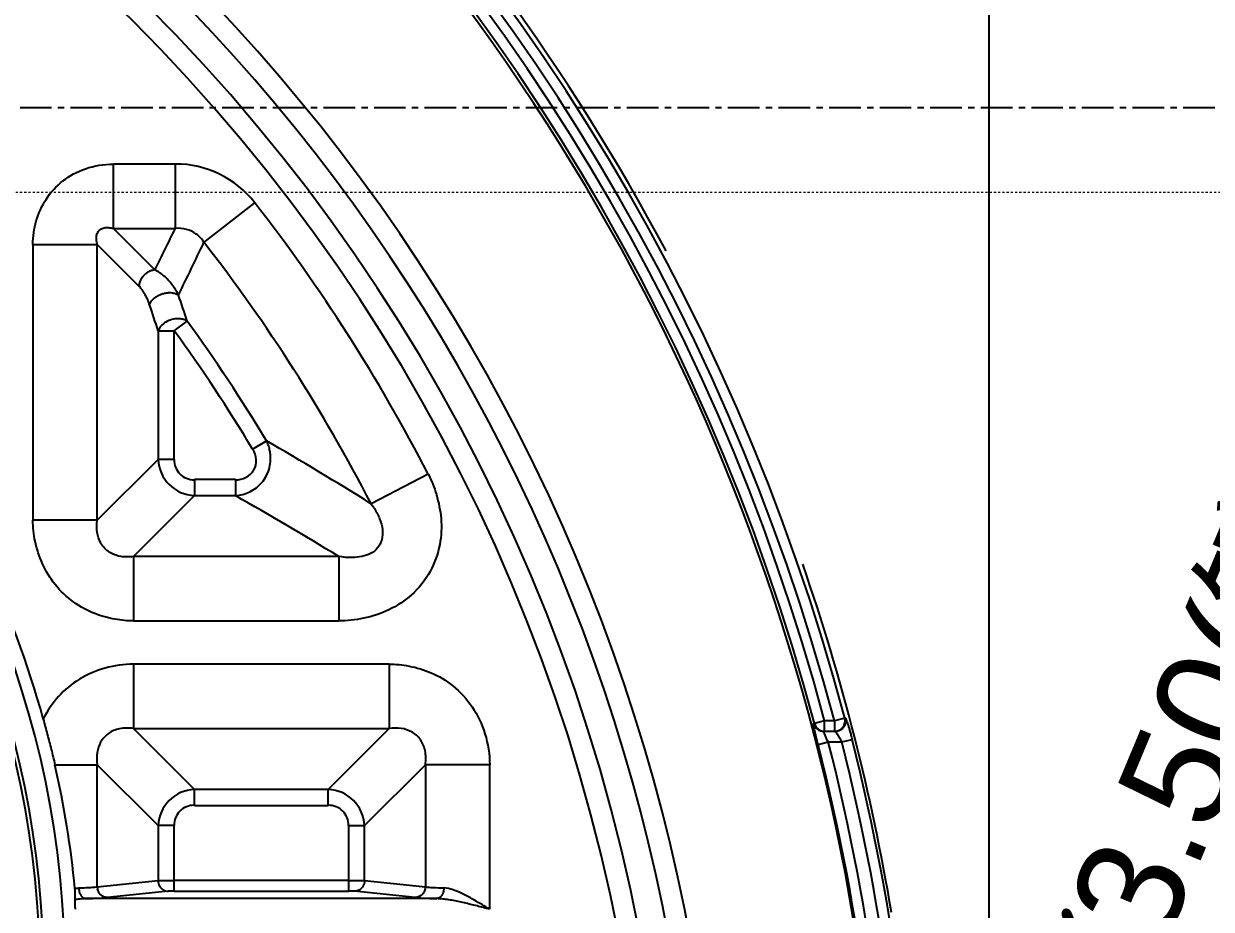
# Model space of a CAD drawing. Header units: millimetres. Extents: x 2588 to 3182, y 1243 to 1719.
# Drawn here: x 2893.3 to 2949.4, y 1511.3 to 1553.2 of the extents above; entities that cross this region are included whole.
import ezdxf

# ---------------------------------------------------------------- set-up
doc = ezdxf.new("R2010")
doc.units = ezdxf.units.MM
doc.linetypes.add('CENTER', pattern=[0.6, 0.375, -0.075, 0.075, -0.075])
doc.linetypes.add('HIDDEN', pattern=[0.2, 0.1, -0.1])
doc.layers.add('21', color=7, linetype='Continuous')
doc.layers.add('cool', color=153, linetype='HIDDEN', lineweight=9)
doc.styles.get("Standard").update_dxf_attribs({"font": 'arial.ttf'})
doc.dimstyles.get("Standard").update_dxf_attribs({"dimtxt": 0.18, "dimasz": 0.18, "dimexe": 0.18, "dimexo": 0.0625, "dimgap": 0.09, "dimtad": 0, "dimtih": 1, "dimtoh": 1, "dimzin": 0, "dimdsep": 46, "dimtxsty": 'Standard', "dimcen": 0.09, "dimadec": 0, "dimazin": 0, "dimtfac": 1, "dimtofl": 0, "dimtmove": 0, "dimatfit": 3, "dimfxl": 0, "dimtolj": 1, "dimtzin": 0, "dimarcsym": 0})

# ---------------------------------------------------------------- blocks, each defined once
blk = doc.blocks.new('*D36')
at = {"color": 4, "lineweight": -2, "transparency": 16777216}
blk.add_line((2943.408, 1505.085), (2941.482, 1500.47), dxfattribs=at)
at = {"color": 4, "transparency": 16777216}
blk.add_solid([(2940.713, 1500.791), (2942.251, 1500.149), (2939.556, 1495.856)], dxfattribs=at)
at = {"layer": 'Defpoints', "color": 0, "transparency": 16777216}
for p in [(2939.556, 1495.856), (2938.209, 1492.626)]:
    blk.add_point(p, dxfattribs=at)
at = {"color": 6, "transparency": 16777216, "insert": (2950.618, 1522.364), "char_height": 5, "attachment_point": 5, "rotation": 67.3498}
blk.add_mtext('\\A1;∅3.50(镶针)', dxfattribs=at)
blk = doc.blocks.new('*D41')
at = {"color": 4, "lineweight": -2, "transparency": 16777216}
for p, q in [((2939.335, 1645.04), (2939.335, 1655.04)), ((2938.883, 1635.04), (2939.335, 1645.04)), ((2938.883, 1496.166), (2938.883, 1635.04))]:
    blk.add_line(p, q, dxfattribs=at)
at = {"layer": 'Defpoints', "color": 0, "transparency": 16777216}
for p in [(2939.335, 1655.04), (2938.883, 1496.166), (2833.383, 1489.21)]:
    blk.add_point(p, dxfattribs=at)
at = {"color": 6, "transparency": 16777216, "insert": (2939.335, 1665.175), "char_height": 5, "attachment_point": 5, "rotation": 90}
blk.add_mtext('\\A1;105.50', dxfattribs=at)

msp = doc.modelspace()

# ---------------------------------------------------------------- linework, layer by layer
at = {"color": 6, "linetype": 'Continuous'}
for p, q in [((2897.525, 1543.494), (2897.525, 1546.535)), ((2900.454, 1546.535), (2897.525, 1546.535)), ((2900.454, 1543.494), (2900.454, 1546.535)), ((2901.803, 1542.834), (2904.203, 1544.703)), ((2897.525, 1543.494), (2900.454, 1543.494)), ((2897.525, 1543.494), (2899.487, 1541.532)), ((2893.724, 1542.734), (2893.724, 1529.711)), ((2893.724, 1542.734), (2896.765, 1542.734)), ((2896.765, 1529.711), (2896.765, 1542.734)), ((2898.727, 1540.772), (2896.765, 1542.734)), ((2900.398, 1538.661), (2901.013, 1539.109)), ((2899.638, 1538.661), (2899.638, 1532.584)), ((2899.638, 1538.661), (2900.398, 1538.661)), ((2900.398, 1532.584), (2900.398, 1538.661)), ((2904.099, 1533.073), (2904.75, 1533.464)), ((2896.765, 1529.711), (2899.638, 1532.584)), ((2900.388, 1532.584), (2899.638, 1532.584)), ((2912.394, 1531.889), (2909.692, 1530.495)), ((2901.348, 1531.634), (2901.348, 1530.874)), ((2903.284, 1531.634), (2901.348, 1531.634)), ((2903.284, 1531.62), (2903.284, 1530.874)), ((2901.348, 1530.874), (2898.475, 1528.001)), ((2901.348, 1530.874), (2903.284, 1530.874)), ((2896.765, 1529.711), (2893.724, 1529.711)), ((2898.475, 1528.001), (2898.475, 1524.96)), ((2908.171, 1528.001), (2898.475, 1528.001)), ((2908.171, 1528.001), (2908.171, 1524.96)), ((2898.475, 1524.96), (2908.171, 1524.96)), ((2898.475, 1522.917), (2898.475, 1519.876)), ((2910.548, 1522.917), (2898.475, 1522.917)), ((2910.548, 1522.917), (2910.548, 1519.876)), ((2931.118, 1520.241), (2930.635, 1520.113)), ((2931.582, 1520.241), (2931.118, 1520.241)), ((2931.118, 1519.741), (2931.118, 1520.241)), ((2932.064, 1520.369), (2931.582, 1520.241)), ((2931.582, 1520.241), (2931.582, 1519.741)), ((2898.475, 1519.876), (2910.548, 1519.876)), ((2898.475, 1519.876), (2901.348, 1517.003)), ((2907.675, 1517.003), (2910.548, 1519.876)), ((2931.615, 1519.741), (2931.085, 1519.741)), ((2930.808, 1519.117), (2931.291, 1519.241)), ((2931.291, 1519.241), (2931.928, 1519.241)), ((2931.928, 1519.241), (2932.412, 1519.364)), ((2894.762, 1518.166), (2896.765, 1518.166)), ((2896.765, 1512.401), (2896.765, 1518.166)), ((2899.638, 1515.293), (2896.765, 1518.166)), ((2912.258, 1518.166), (2909.385, 1515.293)), ((2915.299, 1518.166), (2912.258, 1518.166)), ((2912.258, 1518.166), (2912.258, 1512.401)), ((2915.299, 1511.343), (2915.299, 1518.166)), ((2907.675, 1517.003), (2901.348, 1517.003)), ((2901.348, 1516.253), (2901.348, 1517.003)), ((2907.675, 1516.243), (2907.675, 1517.003)), ((2901.348, 1516.243), (2907.675, 1516.243)), ((2900.398, 1515.293), (2899.638, 1515.293)), ((2899.638, 1515.293), (2899.638, 1512.693)), ((2900.398, 1512.197), (2900.398, 1515.293)), ((2908.625, 1515.293), (2908.625, 1512.197)), ((2908.635, 1515.293), (2909.385, 1515.293)), ((2909.385, 1512.693), (2909.385, 1515.293)), ((2896.765, 1512.401), (2899.638, 1512.693)), ((2908.625, 1512.7), (2900.398, 1512.7)), ((2909.385, 1512.693), (2912.258, 1512.401)), ((2900.113, 1512.19), (2897.24, 1511.899)), ((2900.398, 1512.197), (2908.625, 1512.197)), ((2911.783, 1511.899), (2908.91, 1512.19)), ((2912.794, 1511.845), (2896.229, 1511.845))]:
    msp.add_line(p, q, dxfattribs=at)
for points in [[(2931.085, 1519.741), (2930.975, 1519.753), (2930.874, 1519.788)], [(2931.85, 1519.8), (2931.736, 1519.756), (2931.615, 1519.741)]]:
    msp.add_lwpolyline(points, dxfattribs=at)
for centre, radius, start, end in [((2833.358, 1494.241), 102.106, 14.82382, 151.07152), ((2833.358, 1494.241), 101.607, 14.8262, 150.88167), ((2833.358, 1494.241), 101.159, 14.89345, 150.74007), ((2833.358, 1494.241), 100.659, 14.89585, 150.80622), ((2839.388, 1494.241), 86.814, 316.84438, 88.8719), ((2839.388, 1494.241), 85.826, 320.71572, 88.869), ((2839.388, 1494.241), 84.503, 2.75328, 87.24672), ((2839.388, 1494.241), 83.513, 2.75328, 87.24672), ((2833.358, 1494.241), 102.331, 28.10093, 44.3029), ((2833.358, 1494.241), 100.5, 318.73061, 41.26939), ((2850.443, 1508.311), 44.794, 0, 90), ((2850.443, 1508.311), 43.789, 0, 90), ((2850.443, 1508.311), 43.61, 0, 90), ((2900.461, 1541.799), 4.736, 37.8686, 90.0456), ((2839.388, 1494.241), 82.142, 27.2792, 37.90539), ((2575.59, 1698.767), 361.566, 334.01361, 334.45184), ((2839.388, 1494.241), 79.102, 27.27922, 37.90225), ((2749.499, 1489.303), 159.49, 18.19691, 18.66458), ((2747.977, 1489.299), 159.492, 18.02867, 18.49211), ((2839.388, 1494.241), 76.229, 30.96751, 36.05744), ((2839.388, 1494.241), 75.468, 30.96749, 36.05745), ((2815.272, 1378.963), 178.541, 58.07308, 59.92312), ((2901.43, 1532.665), 1.793, 182.5929, 267.4074), ((2816.008, 1376.8), 177.076, 58.63583, 60.47035), ((2850.443, 1508.311), 45.389, 15.351, 25.6344), ((2833.358, 1494.241), 102.331, 9.53168, 19.05066), ((2931.085, 1520.24), 0.499, 194.8235, 269.9725), ((2931.118, 1520.241), 0.5, 194.8934, 270), ((2931.581, 1520.24), 0.5, 270.0439, 14.8262), ((2931.612, 1520.241), 0.502, 0.0118, 14.7674), ((2833.358, 1494.241), 100.575, 345.67967, 14.32033), ((2833.358, 1494.241), 101.074, 345.67967, 14.32033), ((2833.358, 1494.241), 101.691, 345.76839, 14.23161), ((2833.358, 1494.241), 102.191, 345.76839, 14.23161), ((2850.863, 1508.064), 45.046, 5.4281, 12.9597), ((2901.43, 1515.212), 1.793, 92.5933, 177.4074), ((2907.594, 1515.212), 1.793, 2.5932, 87.407)]:
    msp.add_arc(centre, radius, start, end, dxfattribs=at)
for points, knots in [([(2893.724, 1542.734), (2893.725, 1543.109), (2893.826, 1543.861), (2894.305, 1544.912), (2895.103, 1545.796), (2896.222, 1546.397), (2897.08, 1546.521), (2897.525, 1546.535)], [0, 0, 0, 0, 0.188707, 0.375269, 0.572227, 0.776146, 1, 1, 1, 1]), ([(2896.765, 1542.734), (2896.745, 1542.807), (2896.718, 1542.946), (2896.724, 1543.156), (2896.793, 1543.346), (2896.941, 1543.482), (2897.125, 1543.538), (2897.323, 1543.539), (2897.455, 1543.513), (2897.525, 1543.494)], [0, 0, 0, 0, 0.162315, 0.300967, 0.444085, 0.579858, 0.715299, 0.84391, 1, 1, 1, 1]), ([(2901.803, 1542.834), (2901.706, 1542.984), (2901.464, 1543.249), (2900.981, 1543.482), (2900.628, 1543.509), (2900.454, 1543.494)], [0, 0, 0, 0, 0.340989, 0.667162, 1, 1, 1, 1]), ([(2899.487, 1541.532), (2899.447, 1541.528), (2899.381, 1541.515), (2899.293, 1541.488), (2899.223, 1541.458), (2899.154, 1541.422), (2899.064, 1541.364), (2898.957, 1541.271), (2898.849, 1541.134), (2898.769, 1540.975), (2898.737, 1540.85), (2898.728, 1540.782), (2898.727, 1540.772)], [0, 0, 0, 0, 0.105157, 0.172479, 0.237778, 0.303502, 0.37215, 0.516798, 0.668375, 0.822209, 0.973313, 1, 1, 1, 1]), ([(2900.601, 1540.344), (2900.514, 1540.522), (2900.311, 1540.847), (2899.933, 1541.253), (2899.639, 1541.454), (2899.487, 1541.532)], [0, 0, 0, 0, 0.359941, 0.690453, 1, 1, 1, 1]), ([(2899.234, 1539.886), (2899.225, 1539.912), (2899.192, 1540.007), (2899.131, 1540.157), (2899.049, 1540.324), (2898.971, 1540.458), (2898.899, 1540.567), (2898.832, 1540.655), (2898.776, 1540.721), (2898.741, 1540.758), (2898.727, 1540.772)], [0, 0, 0, 0, 0.077376, 0.293895, 0.472112, 0.620624, 0.745626, 0.851915, 0.943379, 1, 1, 1, 1]), ([(2899.234, 1539.886), (2899.236, 1539.894), (2899.254, 1539.947), (2899.306, 1540.044), (2899.407, 1540.162), (2899.533, 1540.265), (2899.651, 1540.333), (2899.748, 1540.377), (2899.821, 1540.404), (2899.895, 1540.426), (2899.999, 1540.45), (2900.094, 1540.461), (2900.163, 1540.463), (2900.177, 1540.463)], [0, 0, 0, 0, 0.020882, 0.143773, 0.277695, 0.417738, 0.557488, 0.625353, 0.690991, 0.756628, 0.82449, 0.964232, 1, 1, 1, 1]), ([(2900.177, 1540.463), (2900.217, 1540.463), (2900.31, 1540.457), (2900.457, 1540.424), (2900.555, 1540.376), (2900.601, 1540.344)], [0, 0, 0, 0, 0.27332, 0.62403, 1, 1, 1, 1]), ([(2900.583, 1539.23), (2900.483, 1539.23), (2900.282, 1539.2), (2900.003, 1539.085), (2899.772, 1538.908), (2899.666, 1538.746), (2899.638, 1538.661)], [0, 0, 0, 0, 0.257871, 0.51846, 0.76939, 1, 1, 1, 1]), ([(2901.013, 1539.109), (2900.975, 1539.136), (2900.889, 1539.181), (2900.743, 1539.221), (2900.638, 1539.23), (2900.583, 1539.23)], [0, 0, 0, 0, 0.305868, 0.639997, 1, 1, 1, 1]), ([(2904.942, 1532.825), (2904.934, 1532.899), (2904.909, 1533.046), (2904.844, 1533.261), (2904.784, 1533.398), (2904.75, 1533.464)], [0, 0, 0, 0, 0.333076, 0.665161, 1, 1, 1, 1]), ([(2903.283, 1530.874), (2903.522, 1530.889), (2903.996, 1531.014), (2904.573, 1531.465), (2904.923, 1532.105), (2904.968, 1532.591), (2904.942, 1532.825)], [0, 0, 0, 0, 0.251936, 0.501, 0.751713, 1, 1, 1, 1]), ([(2912.394, 1531.889), (2912.553, 1531.582), (2912.82, 1530.899), (2913.05, 1529.773), (2912.995, 1528.513), (2912.533, 1527.242), (2911.69, 1526.158), (2910.565, 1525.435), (2909.377, 1525.051), (2908.563, 1524.96), (2908.171, 1524.96)], [0, 0, 0, 0, 0.104806, 0.220925, 0.345917, 0.482098, 0.624442, 0.753819, 0.881303, 1, 1, 1, 1]), ([(2909.692, 1530.495), (2909.749, 1530.419), (2909.857, 1530.266), (2909.994, 1530.029), (2910.069, 1529.866), (2910.101, 1529.784)], [0, 0, 0, 0, 0.347466, 0.680358, 1, 1, 1, 1]), ([(2898.475, 1524.96), (2898.186, 1524.954), (2897.561, 1525.024), (2896.589, 1525.277), (2895.604, 1525.826), (2894.74, 1526.623), (2894.145, 1527.635), (2893.806, 1528.671), (2893.719, 1529.378), (2893.724, 1529.711)], [0, 0, 0, 0, 0.116347, 0.250849, 0.400765, 0.564266, 0.71692, 0.866341, 1, 1, 1, 1]), ([(2898.475, 1528.001), (2898.248, 1527.968), (2897.82, 1527.967), (2897.252, 1528.21), (2896.892, 1528.629), (2896.729, 1529.155), (2896.737, 1529.52), (2896.765, 1529.711)], [0, 0, 0, 0, 0.240364, 0.435472, 0.625877, 0.797728, 1, 1, 1, 1]), ([(2910.101, 1529.784), (2910.167, 1529.618), (2910.256, 1529.289), (2910.23, 1528.799), (2910.031, 1528.386), (2909.679, 1528.119), (2909.254, 1527.98), (2908.745, 1527.929), (2908.378, 1527.965), (2908.172, 1528.001)], [0, 0, 0, 0, 0.157661, 0.297351, 0.424597, 0.549734, 0.676552, 0.81532, 1, 1, 1, 1]), ([(2898.475, 1522.917), (2898.022, 1522.913), (2897.126, 1522.8), (2895.901, 1522.264), (2894.887, 1521.432), (2894.401, 1520.71), (2894.212, 1520.327)], [0, 0, 0, 0, 0.259273, 0.509729, 0.755313, 1, 1, 1, 1]), ([(2910.548, 1522.917), (2910.864, 1522.917), (2911.545, 1522.848), (2912.584, 1522.539), (2913.636, 1521.908), (2914.542, 1520.923), (2915.145, 1519.623), (2915.299, 1518.659), (2915.299, 1518.166)], [0, 0, 0, 0, 0.1272, 0.273045, 0.432101, 0.614253, 0.801969, 1, 1, 1, 1]), ([(2894.212, 1520.327), (2894.277, 1520.089), (2894.406, 1519.611), (2894.591, 1518.892), (2894.706, 1518.41), (2894.762, 1518.168)], [0, 0, 0, 0, 0.332162, 0.665564, 1, 1, 1, 1]), ([(2930.808, 1519.117), (2930.775, 1519.243), (2930.73, 1519.425), (2930.677, 1519.658), (2930.644, 1519.804), (2930.62, 1519.927), (2930.603, 1520.019), (2930.597, 1520.078), (2930.596, 1520.103), (2930.6, 1520.112), (2930.602, 1520.112)], [0, 0, 0, 0, 0.382166, 0.551902, 0.701057, 0.824887, 0.918682, 0.977876, 0.993336, 1, 1, 1, 1]), ([(2930.639, 1520.1), (2930.658, 1520.032), (2930.729, 1519.903), (2930.903, 1519.772), (2931.047, 1519.741), (2931.118, 1519.741)], [0, 0, 0, 0, 0.333513, 0.666834, 1, 1, 1, 1]), ([(2932.114, 1520.241), (2932.114, 1520.175), (2932.083, 1520.042), (2931.941, 1519.821), (2931.739, 1519.741), (2931.615, 1519.741)], [0, 0, 0, 0, 0.254315, 0.518222, 1, 1, 1, 1]), ([(2932.081, 1520.241), (2932.081, 1520.257), (2932.079, 1520.288), (2932.073, 1520.336), (2932.065, 1520.366), (2932.061, 1520.382)], [0, 0, 0, 0, 0.333345, 0.666681, 1, 1, 1, 1]), ([(2932.097, 1520.369), (2932.1, 1520.369), (2932.107, 1520.36), (2932.116, 1520.345), (2932.128, 1520.319), (2932.148, 1520.267), (2932.178, 1520.182), (2932.218, 1520.059), (2932.263, 1519.91), (2932.312, 1519.741), (2932.362, 1519.557), (2932.395, 1519.429), (2932.412, 1519.364)], [0, 0, 0, 0, 0.008407, 0.025957, 0.052795, 0.088485, 0.184242, 0.3087, 0.457197, 0.625045, 0.807546, 1, 1, 1, 1]), ([(2898.475, 1519.876), (2898.256, 1519.908), (2897.835, 1519.909), (2897.267, 1519.682), (2896.895, 1519.258), (2896.731, 1518.725), (2896.737, 1518.356), (2896.765, 1518.166)], [0, 0, 0, 0, 0.231739, 0.42937, 0.620645, 0.799304, 1, 1, 1, 1]), ([(2912.258, 1518.166), (2912.29, 1518.386), (2912.29, 1518.806), (2912.064, 1519.375), (2911.64, 1519.747), (2911.107, 1519.911), (2910.738, 1519.904), (2910.548, 1519.876)], [0, 0, 0, 0, 0.231745, 0.429375, 0.620648, 0.799306, 1, 1, 1, 1]), ([(2931.291, 1519.241), (2931.246, 1519.322), (2931.163, 1519.483), (2931.137, 1519.598), (2931.061, 1519.741), (2931.085, 1519.741)], [0, 0, 0, 0, 0.510157, 0.868779, 1, 1, 1, 1]), ([(2931.928, 1519.241), (2931.895, 1519.305), (2931.846, 1519.397), (2931.78, 1519.513), (2931.735, 1519.587), (2931.695, 1519.648), (2931.661, 1519.696), (2931.637, 1519.725), (2931.621, 1519.741), (2931.615, 1519.741)], [0, 0, 0, 0, 0.363693, 0.528589, 0.675948, 0.80112, 0.899516, 0.966787, 1, 1, 1, 1]), ([(2899.638, 1512.693), (2899.694, 1512.696), (2899.84, 1512.699), (2900.093, 1512.702), (2900.29, 1512.701), (2900.398, 1512.7)], [0, 0, 0, 0, 0.222217, 0.574911, 1, 1, 1, 1]), ([(2899.638, 1512.693), (2899.639, 1512.607), (2899.683, 1512.434), (2899.862, 1512.242), (2900.031, 1512.191), (2900.113, 1512.19)], [0, 0, 0, 0, 0.340642, 0.673146, 1, 1, 1, 1]), ([(2908.625, 1512.7), (2908.732, 1512.701), (2908.929, 1512.702), (2909.183, 1512.699), (2909.329, 1512.696), (2909.385, 1512.693)], [0, 0, 0, 0, 0.423984, 0.776998, 1, 1, 1, 1]), ([(2909.385, 1512.693), (2909.384, 1512.607), (2909.34, 1512.434), (2909.161, 1512.242), (2908.992, 1512.191), (2908.91, 1512.19)], [0, 0, 0, 0, 0.340895, 0.67491, 1, 1, 1, 1]), ([(2895.707, 1512.325), (2895.728, 1512.329), (2895.769, 1512.336), (2895.831, 1512.344), (2895.871, 1512.347), (2895.89, 1512.347)], [0, 0, 0, 0, 0.347102, 0.68008, 1, 1, 1, 1]), ([(2895.72, 1511.799), (2895.724, 1511.845), (2895.727, 1511.953), (2895.723, 1512.129), (2895.714, 1512.257), (2895.707, 1512.325)], [0, 0, 0, 0, 0.265418, 0.613952, 1, 1, 1, 1]), ([(2895.89, 1512.347), (2896.005, 1512.352), (2896.222, 1512.361), (2896.513, 1512.378), (2896.69, 1512.392), (2896.765, 1512.401)], [0, 0, 0, 0, 0.394297, 0.7404, 1, 1, 1, 1]), ([(2895.89, 1512.347), (2895.891, 1512.329), (2895.894, 1512.271), (2895.91, 1512.178), (2895.94, 1512.092), (2895.97, 1512.033), (2895.993, 1511.994), (2896.02, 1511.96), (2896.058, 1511.918), (2896.115, 1511.874), (2896.179, 1511.85), (2896.218, 1511.846), (2896.229, 1511.845)], [0, 0, 0, 0, 0.085409, 0.262941, 0.424214, 0.497164, 0.564605, 0.629585, 0.694796, 0.82376, 0.949585, 1, 1, 1, 1]), ([(2896.765, 1512.401), (2896.765, 1512.39), (2896.766, 1512.369), (2896.769, 1512.337), (2896.773, 1512.316), (2896.775, 1512.306)], [0, 0, 0, 0, 0.334869, 0.667326, 1, 1, 1, 1]), ([(2897.24, 1511.899), (2897.222, 1511.899), (2897.167, 1511.903), (2897.078, 1511.927), (2896.997, 1511.97), (2896.942, 1512.013), (2896.905, 1512.048), (2896.872, 1512.086), (2896.832, 1512.145), (2896.796, 1512.218), (2896.78, 1512.28), (2896.775, 1512.306)], [0, 0, 0, 0, 0.079947, 0.248913, 0.410384, 0.487478, 0.561667, 0.636268, 0.714653, 0.881484, 1, 1, 1, 1]), ([(2900.398, 1512.197), (2900.358, 1512.197), (2900.286, 1512.197), (2900.191, 1512.195), (2900.135, 1512.193), (2900.113, 1512.19)], [0, 0, 0, 0, 0.418518, 0.764617, 1, 1, 1, 1]), ([(2908.91, 1512.19), (2908.889, 1512.192), (2908.836, 1512.195), (2908.741, 1512.197), (2908.667, 1512.197), (2908.625, 1512.197)], [0, 0, 0, 0, 0.218657, 0.559105, 1, 1, 1, 1]), ([(2912.258, 1512.401), (2912.257, 1512.338), (2912.23, 1512.209), (2912.1, 1511.99), (2911.905, 1511.9), (2911.783, 1511.899)], [0, 0, 0, 0, 0.250533, 0.513628, 1, 1, 1, 1]), ([(2912.258, 1512.401), (2912.376, 1512.387), (2912.667, 1512.367), (2912.959, 1512.354), (2913.133, 1512.347)], [0, 0, 0, 0, 0.405317, 1, 1, 1, 1]), ([(2913.133, 1512.347), (2913.132, 1512.329), (2913.129, 1512.273), (2913.114, 1512.181), (2913.084, 1512.095), (2913.055, 1512.036), (2913.031, 1511.997), (2913.006, 1511.962), (2912.967, 1511.92), (2912.911, 1511.876), (2912.846, 1511.85), (2912.807, 1511.846), (2912.794, 1511.845)], [0, 0, 0, 0, 0.081855, 0.258737, 0.419628, 0.492485, 0.559889, 0.624854, 0.690046, 0.818939, 0.944551, 1, 1, 1, 1]), ([(2915.299, 1511.343), (2915.059, 1511.49), (2914.657, 1511.732), (2914.083, 1512.04), (2913.612, 1512.266), (2913.282, 1512.339), (2913.133, 1512.347)], [0, 0, 0, 0, 0.350171, 0.585482, 0.813171, 1, 1, 1, 1]), ([(2895.73, 1511.343), (2895.726, 1511.405), (2895.719, 1511.52), (2895.715, 1511.672), (2895.716, 1511.762), (2895.72, 1511.799)], [0, 0, 0, 0, 0.409903, 0.757574, 1, 1, 1, 1]), ([(2896.229, 1511.845), (2896.157, 1511.844), (2895.987, 1511.834), (2895.817, 1511.813), (2895.72, 1511.799)], [0, 0, 0, 0, 0.421195, 1, 1, 1, 1]), ([(2896.229, 1511.845), (2896.369, 1511.85), (2896.623, 1511.859), (2896.961, 1511.876), (2897.157, 1511.891), (2897.24, 1511.899)], [0, 0, 0, 0, 0.416398, 0.752785, 1, 1, 1, 1]), ([(2911.783, 1511.899), (2911.866, 1511.891), (2912.062, 1511.876), (2912.4, 1511.859), (2912.654, 1511.85), (2912.794, 1511.845)], [0, 0, 0, 0, 0.246982, 0.583297, 1, 1, 1, 1]), ([(2915.299, 1511.343), (2915.199, 1511.369), (2914.999, 1511.421), (2914.7, 1511.498), (2914.402, 1511.572), (2914.105, 1511.643), (2913.809, 1511.708), (2913.519, 1511.765), (2913.236, 1511.811), (2912.996, 1511.837), (2912.85, 1511.844), (2912.794, 1511.845)], [0, 0, 0, 0, 0.121485, 0.242126, 0.362036, 0.481341, 0.600003, 0.716514, 0.828718, 0.935105, 1, 1, 1, 1])]:
    msp.add_open_spline(points, degree=3, knots=knots, dxfattribs=at)
for points in [[(2899.487, 1541.532), (2899.649, 1541.858), (2899.969, 1542.513), (2900.294, 1543.166), (2900.454, 1543.494)], [(2903.284, 1531.62), (2903.642, 1531.62), (2904.36, 1531.975), (2904.295, 1532.773), (2904.111, 1533.081)], [(2900.388, 1532.584), (2900.388, 1532.329), (2900.587, 1531.823), (2901.093, 1531.624), (2901.348, 1531.624)], [(2930.639, 1520.1), (2930.626, 1520.1), (2930.615, 1520.112), (2930.602, 1520.112)], [(2932.097, 1520.369), (2932.084, 1520.369), (2932.074, 1520.382), (2932.061, 1520.382)], [(2901.348, 1516.253), (2901.093, 1516.253), (2900.587, 1516.055), (2900.388, 1515.548), (2900.388, 1515.293)], [(2908.635, 1515.293), (2908.635, 1515.549), (2908.436, 1516.055), (2907.93, 1516.253), (2907.675, 1516.253)]]:
    msp.add_open_spline(points, degree=3, dxfattribs=at)
at = {"layer": '21', "color": 1, "linetype": 'CENTER', "ltscale": 3.980655}
msp.add_line((2673.383, 1549.211), (2993.383, 1549.211), dxfattribs=at)
at = {"layer": 'cool', "ltscale": 0.932966}
msp.add_line((2687.713, 1545.211), (2979.053, 1545.211), dxfattribs=at)

# ---------------------------------------------------------------- dimensions: what is measured, and where the dimension line sits
dim = msp.add_ordinate_dim(feature_location=(2938.883, 1496.166), offset=(0.452, 158.874), dtype=1, origin=(2833.383, 1489.21), dimstyle='Standard', override={"dimtxt": 5, "dimasz": 5, "dimexe": 0, "dimexo": 0, "dimgap": 0, "dimtih": 0, "dimtoh": 0, "dimzin": 0, "dimcen": 0, "dimclrd": 4, "dimclre": 4, "dimclrt": 6, "dimadec": 2, "dimtp": 0, "dimtm": 0, "dimtzin": 0})
dim.commit()
dim.dimension.update_dxf_attribs({"geometry": '*D41', "text_midpoint": (2939.335, 1665.175)})
dim = msp.add_diameter_dim_2p(p1=(2938.209, 1492.626), p2=(2939.556, 1495.856), text='<>(镶针)', dimstyle='Standard', override={"dimtxt": 5, "dimasz": 5, "dimexe": 0, "dimexo": 0, "dimgap": 0, "dimtih": 0, "dimtoh": 0, "dimzin": 0, "dimcen": 0, "dimclrd": 4, "dimclre": 4, "dimclrt": 6, "dimadec": 2, "dimtp": 0, "dimtm": 0, "dimtzin": 0})
dim.commit()
dim.dimension.update_dxf_attribs({"geometry": '*D36', "text_midpoint": (2950.618, 1522.364)})

doc.saveas('drawing.dxf')
